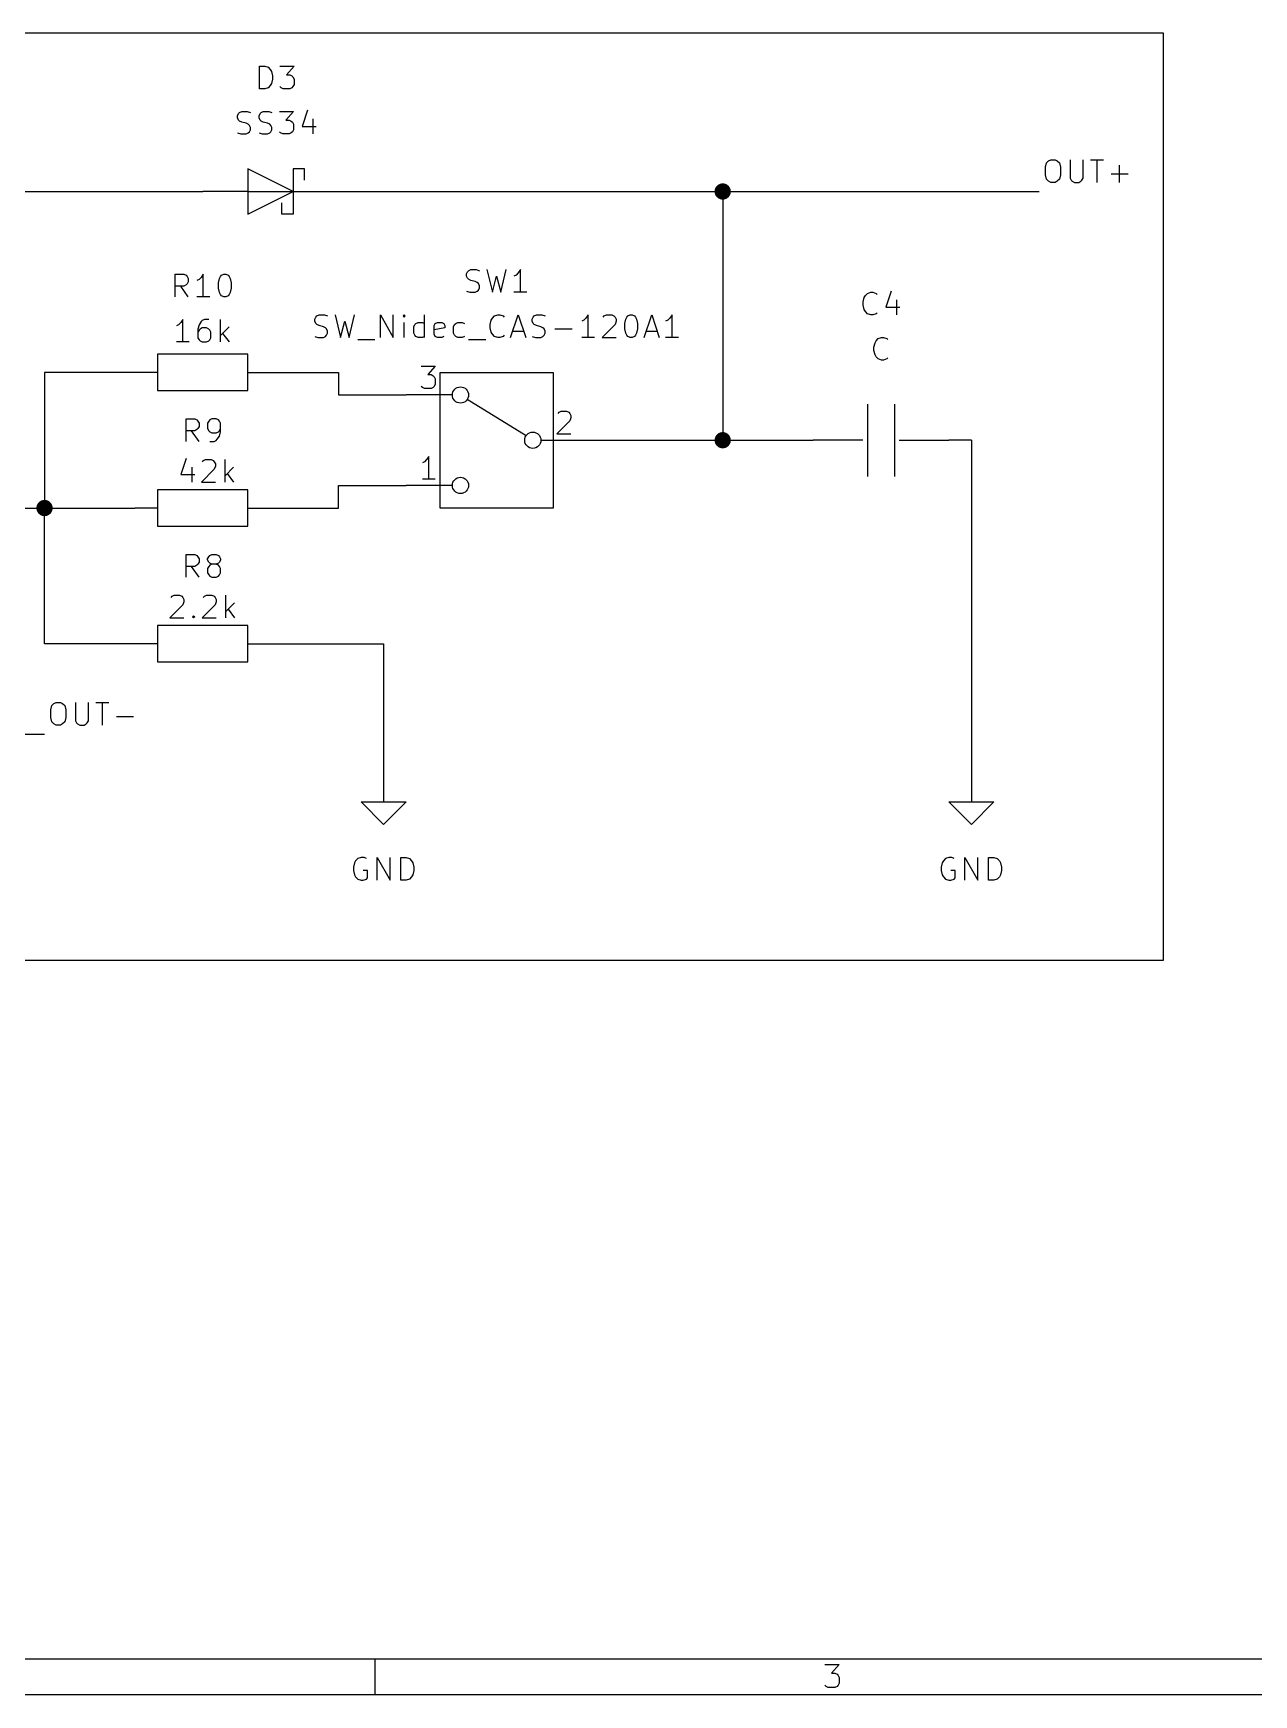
# Model space of a CAD drawing. Header units: inches. Extents: x 0.4 to 11.3, y -7.9 to -0.4.
# Drawn here: x 3.575 to 6.275, y -7.874 to -4.2 of the extents above; entities that cross this region are included whole.
import ezdxf

# ---------------------------------------------------------------- set-up
doc = ezdxf.new("R2010")
doc.units = ezdxf.units.IN
doc.header["$MEASUREMENT"] = 0
for name, color, linetype in [('GREENSIXTYFIVE', 129, 'CONTINUOUS'), ('LIGHTBLUE', 172, 'CONTINUOUS'), ('LIGHTGREEN', 92, 'CONTINUOUS'), ('LIGHTRED', 12, 'CONTINUOUS'), ('RED', 14, 'CONTINUOUS'), ('REDSIX', 19, 'CONTINUOUS'), ('WHITE', 250, 'CONTINUOUS')]:
    doc.layers.add(name, color=color, linetype=linetype)

msp = doc.modelspace()

# ---------------------------------------------------------------- linework, layer by layer
at = {"layer": 'GREENSIXTYFIVE', "linetype": 'CONTINUOUS'}
for p, q in [((4.0756, -4.3228), (4.0756, -4.2728)), ((4.0756, -4.2728), (4.0875, -4.2728)), ((4.0875, -4.2728), (4.0946, -4.2752)), ((4.0946, -4.2752), (4.0994, -4.2799)), ((4.0994, -4.2799), (4.1018, -4.2847)), ((4.1018, -4.2847), (4.1042, -4.2942)), ((4.1042, -4.2942), (4.1042, -4.3014)), ((4.1208, -4.2728), (4.1518, -4.2728)), ((4.1518, -4.2728), (4.1351, -4.2919)), ((4.1351, -4.2919), (4.1423, -4.2919)), ((4.1423, -4.2919), (4.147, -4.2942)), ((4.147, -4.2942), (4.1494, -4.2966)), ((4.1494, -4.2966), (4.1518, -4.3014)), ((4.0875, -4.3228), (4.0756, -4.3228)), ((4.0946, -4.3204), (4.0875, -4.3228)), ((4.0994, -4.3157), (4.0946, -4.3204)), ((4.1018, -4.3109), (4.0994, -4.3157)), ((4.1042, -4.3014), (4.1018, -4.3109)), ((4.1232, -4.3204), (4.1208, -4.318)), ((4.128, -4.3228), (4.1232, -4.3204)), ((4.1423, -4.3228), (4.128, -4.3228)), ((4.147, -4.3204), (4.1423, -4.3228)), ((4.1494, -4.318), (4.147, -4.3204)), ((4.1518, -4.3133), (4.1494, -4.318)), ((4.1518, -4.3014), (4.1518, -4.3133)), ((4.1815, -4.3704), (4.1696, -4.4061)), ((4.0268, -4.3823), (4.0292, -4.3776)), ((4.0268, -4.3871), (4.0268, -4.3823)), ((4.0292, -4.3919), (4.0268, -4.3871)), ((4.0292, -4.3776), (4.0315, -4.3752)), ((4.0315, -4.3942), (4.0292, -4.3919)), ((4.0315, -4.3752), (4.0363, -4.3728)), ((4.0363, -4.3966), (4.0315, -4.3942)), ((4.0363, -4.3728), (4.0482, -4.3728)), ((4.0458, -4.399), (4.0363, -4.3966)), ((4.0506, -4.4014), (4.0458, -4.399)), ((4.0482, -4.3728), (4.0554, -4.3752)), ((4.053, -4.4038), (4.0506, -4.4014)), ((4.0554, -4.4085), (4.053, -4.4038)), ((4.0554, -4.4133), (4.0554, -4.4085)), ((4.0744, -4.3823), (4.0768, -4.3776)), ((4.0744, -4.3871), (4.0744, -4.3823)), ((4.0768, -4.3919), (4.0744, -4.3871)), ((4.0768, -4.3776), (4.0792, -4.3752)), ((4.0792, -4.3942), (4.0768, -4.3919)), ((4.0792, -4.3752), (4.0839, -4.3728)), ((4.0839, -4.3966), (4.0792, -4.3942)), ((4.0839, -4.3728), (4.0958, -4.3728)), ((4.0935, -4.399), (4.0839, -4.3966)), ((4.0982, -4.4014), (4.0935, -4.399)), ((4.0958, -4.3728), (4.103, -4.3752)), ((4.1006, -4.4038), (4.0982, -4.4014)), ((4.103, -4.4085), (4.1006, -4.4038)), ((4.103, -4.4133), (4.103, -4.4085)), ((4.1196, -4.3728), (4.1506, -4.3728)), ((4.1506, -4.3728), (4.1339, -4.3919)), ((4.1339, -4.3919), (4.1411, -4.3919)), ((4.1411, -4.3919), (4.1458, -4.3942)), ((4.1458, -4.3942), (4.1482, -4.3966)), ((4.1482, -4.3966), (4.1506, -4.4014)), ((4.1506, -4.4014), (4.1506, -4.4133)), ((4.1696, -4.4061), (4.2006, -4.4061)), ((4.1934, -4.3895), (4.1934, -4.4228)), ((4.0268, -4.4204), (4.0339, -4.4228)), ((4.0339, -4.4228), (4.0458, -4.4228)), ((4.0458, -4.4228), (4.0506, -4.4204)), ((4.0506, -4.4204), (4.053, -4.418)), ((4.053, -4.418), (4.0554, -4.4133)), ((4.0744, -4.4204), (4.0815, -4.4228)), ((4.0815, -4.4228), (4.0935, -4.4228)), ((4.0935, -4.4228), (4.0982, -4.4204)), ((4.0982, -4.4204), (4.1006, -4.418)), ((4.1006, -4.418), (4.103, -4.4133)), ((4.122, -4.4204), (4.1196, -4.418)), ((4.1268, -4.4228), (4.122, -4.4204)), ((4.1411, -4.4228), (4.1268, -4.4228)), ((4.1458, -4.4204), (4.1411, -4.4228)), ((4.1482, -4.418), (4.1458, -4.4204)), ((4.1506, -4.4133), (4.1482, -4.418)), ((3.8893, -4.7828), (3.8893, -4.7328)), ((3.8893, -4.7328), (3.9083, -4.7328)), ((3.9083, -4.7328), (3.9131, -4.7352)), ((3.9131, -4.7352), (3.9155, -4.7376)), ((3.9155, -4.7376), (3.9179, -4.7423)), ((3.9512, -4.7328), (3.9464, -4.7399)), ((3.9512, -4.7828), (3.9512, -4.7328)), ((3.9869, -4.7423), (3.9893, -4.7376)), ((3.9893, -4.7376), (3.9917, -4.7352)), ((3.9917, -4.7352), (3.9964, -4.7328)), ((3.9964, -4.7328), (4.0012, -4.7328)), ((4.0012, -4.7328), (4.0059, -4.7352)), ((4.0059, -4.7352), (4.0083, -4.7376)), ((4.0083, -4.7376), (4.0107, -4.7423)), ((4.5333, -4.7323), (4.5357, -4.7276)), ((4.5333, -4.7371), (4.5333, -4.7323)), ((4.5357, -4.7419), (4.5333, -4.7371)), ((4.5357, -4.7276), (4.5381, -4.7252)), ((4.5381, -4.7252), (4.5429, -4.7228)), ((4.5429, -4.7228), (4.5548, -4.7228)), ((4.5548, -4.7228), (4.5619, -4.7252)), ((4.5786, -4.7228), (4.5905, -4.7728)), ((4.5905, -4.7728), (4.6, -4.7371)), ((4.6, -4.7371), (4.6095, -4.7728)), ((4.6095, -4.7728), (4.6214, -4.7228)), ((4.6429, -4.7347), (4.6381, -4.7371)), ((4.6476, -4.7299), (4.6429, -4.7347)), ((4.6524, -4.7228), (4.6476, -4.7299)), ((4.6524, -4.7728), (4.6524, -4.7228)), ((3.9083, -4.759), (3.8893, -4.759)), ((3.9179, -4.7828), (3.9012, -4.759)), ((3.9131, -4.7566), (3.9083, -4.759)), ((3.9155, -4.7542), (3.9131, -4.7566)), ((3.9179, -4.7495), (3.9155, -4.7542)), ((3.9179, -4.7423), (3.9179, -4.7495)), ((3.9417, -4.7447), (3.9369, -4.7471)), ((3.9464, -4.7399), (3.9417, -4.7447)), ((3.9845, -4.7518), (3.9869, -4.7423)), ((3.9845, -4.7638), (3.9845, -4.7518)), ((3.9869, -4.7733), (3.9845, -4.7638)), ((3.9893, -4.778), (3.9869, -4.7733)), ((4.0107, -4.7733), (4.0083, -4.778)), ((4.0107, -4.7423), (4.0131, -4.7518)), ((4.0131, -4.7638), (4.0107, -4.7733)), ((4.0131, -4.7518), (4.0131, -4.7638)), ((4.5333, -4.7704), (4.5405, -4.7728)), ((4.5381, -4.7442), (4.5357, -4.7419)), ((4.5429, -4.7466), (4.5381, -4.7442)), ((4.5405, -4.7728), (4.5524, -4.7728)), ((4.5524, -4.749), (4.5429, -4.7466)), ((4.5571, -4.7514), (4.5524, -4.749)), ((4.5524, -4.7728), (4.5571, -4.7704)), ((4.5595, -4.7538), (4.5571, -4.7514)), ((4.5571, -4.7704), (4.5595, -4.768)), ((4.5619, -4.7585), (4.5595, -4.7538)), ((4.5595, -4.768), (4.5619, -4.7633)), ((4.5619, -4.7633), (4.5619, -4.7585)), ((4.6667, -4.7728), (4.6381, -4.7728)), ((5.4155, -4.7799), (5.4202, -4.7752)), ((5.4202, -4.7752), (5.4274, -4.7728)), ((5.4274, -4.7728), (5.4321, -4.7728)), ((5.4321, -4.7728), (5.4393, -4.7752)), ((5.4393, -4.7752), (5.4417, -4.7776)), ((5.4726, -4.7704), (5.4607, -4.8061)), ((3.9655, -4.7828), (3.9369, -4.7828)), ((3.9917, -4.7804), (3.9893, -4.778)), ((3.9964, -4.7828), (3.9917, -4.7804)), ((4.0012, -4.7828), (3.9964, -4.7828)), ((4.0059, -4.7804), (4.0012, -4.7828)), ((4.0083, -4.778), (4.0059, -4.7804)), ((5.4107, -4.7942), (5.4131, -4.7847)), ((5.4107, -4.8014), (5.4107, -4.7942)), ((5.4131, -4.8109), (5.4107, -4.8014)), ((5.4131, -4.7847), (5.4155, -4.7799)), ((5.4155, -4.8157), (5.4131, -4.8109)), ((5.4607, -4.8061), (5.4917, -4.8061)), ((5.4845, -4.7895), (5.4845, -4.8228)), ((3.8964, -4.8447), (3.8917, -4.8471)), ((3.9012, -4.8399), (3.8964, -4.8447)), ((3.9059, -4.8328), (3.9012, -4.8399)), ((3.9059, -4.8828), (3.9059, -4.8328)), ((3.9417, -4.8447), (3.9393, -4.8542)), ((3.9464, -4.8376), (3.9417, -4.8447)), ((3.9488, -4.8352), (3.9464, -4.8376)), ((3.9536, -4.8328), (3.9488, -4.8352)), ((3.9631, -4.8328), (3.9536, -4.8328)), ((3.9893, -4.8828), (3.9893, -4.8328)), ((4.0083, -4.8495), (3.9893, -4.8685)), ((4.1976, -4.8323), (4.2, -4.8276)), ((4.1976, -4.8371), (4.1976, -4.8323)), ((4.2, -4.8419), (4.1976, -4.8371)), ((4.2, -4.8276), (4.2024, -4.8252)), ((4.2024, -4.8442), (4.2, -4.8419)), ((4.2024, -4.8252), (4.2071, -4.8228)), ((4.2071, -4.8466), (4.2024, -4.8442)), ((4.2071, -4.8228), (4.219, -4.8228)), ((4.2167, -4.849), (4.2071, -4.8466)), ((4.2214, -4.8514), (4.2167, -4.849)), ((4.219, -4.8228), (4.2262, -4.8252)), ((4.2429, -4.8228), (4.2548, -4.8728)), ((4.2548, -4.8728), (4.2643, -4.8371)), ((4.2643, -4.8371), (4.2738, -4.8728)), ((4.2738, -4.8728), (4.2857, -4.8228)), ((4.3429, -4.8728), (4.3429, -4.8228)), ((4.3429, -4.8228), (4.3714, -4.8728)), ((4.3714, -4.8728), (4.3714, -4.8228)), ((4.3952, -4.8228), (4.3929, -4.8252)), ((4.3929, -4.8252), (4.3952, -4.8276)), ((4.3976, -4.8252), (4.3952, -4.8228)), ((4.3952, -4.8228), (4.3952, -4.8276)), ((4.3952, -4.8276), (4.3976, -4.8252)), ((4.3952, -4.8728), (4.3952, -4.8395)), ((4.4167, -4.849), (4.419, -4.8442)), ((4.4167, -4.8633), (4.4167, -4.849)), ((4.419, -4.8442), (4.4214, -4.8419)), ((4.4214, -4.8419), (4.4262, -4.8395)), ((4.4262, -4.8395), (4.4357, -4.8395)), ((4.4357, -4.8395), (4.4405, -4.8419)), ((4.4405, -4.8728), (4.4405, -4.8228)), ((4.4619, -4.8466), (4.4643, -4.8419)), ((4.4619, -4.8657), (4.4619, -4.8466)), ((4.4643, -4.8419), (4.469, -4.8395)), ((4.469, -4.8395), (4.4786, -4.8395)), ((4.4786, -4.8395), (4.4833, -4.8419)), ((4.4833, -4.8419), (4.4857, -4.8466)), ((4.4857, -4.8466), (4.4857, -4.8514)), ((4.5048, -4.849), (4.5071, -4.8442)), ((4.5048, -4.8633), (4.5048, -4.849)), ((4.5071, -4.8442), (4.5095, -4.8419)), ((4.5095, -4.8419), (4.5143, -4.8395)), ((4.5143, -4.8395), (4.5238, -4.8395)), ((4.5238, -4.8395), (4.5286, -4.8419)), ((4.5857, -4.8442), (4.5881, -4.8347)), ((4.5857, -4.8514), (4.5857, -4.8442)), ((4.5881, -4.8347), (4.5905, -4.8299)), ((4.5905, -4.8299), (4.5952, -4.8252)), ((4.5952, -4.8252), (4.6024, -4.8228)), ((4.6024, -4.8228), (4.6071, -4.8228)), ((4.6071, -4.8228), (4.6143, -4.8252)), ((4.6143, -4.8252), (4.6167, -4.8276)), ((4.6309, -4.8728), (4.6476, -4.8228)), ((4.6476, -4.8228), (4.6643, -4.8728)), ((4.6786, -4.8323), (4.6809, -4.8276)), ((4.6786, -4.8371), (4.6786, -4.8323)), ((4.6809, -4.8419), (4.6786, -4.8371)), ((4.6809, -4.8276), (4.6833, -4.8252)), ((4.6833, -4.8442), (4.6809, -4.8419)), ((4.6833, -4.8252), (4.6881, -4.8228)), ((4.6881, -4.8466), (4.6833, -4.8442)), ((4.6881, -4.8228), (4.7, -4.8228)), ((4.6976, -4.849), (4.6881, -4.8466)), ((4.7024, -4.8514), (4.6976, -4.849)), ((4.7, -4.8228), (4.7071, -4.8252)), ((4.7929, -4.8347), (4.7881, -4.8371)), ((4.7976, -4.8299), (4.7929, -4.8347)), ((4.8024, -4.8228), (4.7976, -4.8299)), ((4.8024, -4.8728), (4.8024, -4.8228)), ((4.8619, -4.8442), (4.8333, -4.8728)), ((4.8357, -4.8276), (4.8381, -4.8252)), ((4.8381, -4.8252), (4.8429, -4.8228)), ((4.8429, -4.8228), (4.8548, -4.8228)), ((4.8548, -4.8228), (4.8595, -4.8252)), ((4.8595, -4.8252), (4.8619, -4.8276)), ((4.8619, -4.8276), (4.8643, -4.8323)), ((4.8643, -4.8371), (4.8619, -4.8442)), ((4.8643, -4.8323), (4.8643, -4.8371)), ((4.8833, -4.8419), (4.8857, -4.8323)), ((4.8833, -4.8538), (4.8833, -4.8419)), ((4.8857, -4.8323), (4.8881, -4.8276)), ((4.8881, -4.8276), (4.8905, -4.8252)), ((4.8905, -4.8252), (4.8952, -4.8228)), ((4.8952, -4.8228), (4.9, -4.8228)), ((4.9, -4.8228), (4.9048, -4.8252)), ((4.9048, -4.8252), (4.9071, -4.8276)), ((4.9071, -4.8276), (4.9095, -4.8323)), ((4.9095, -4.8323), (4.9119, -4.8419)), ((4.9119, -4.8419), (4.9119, -4.8538)), ((4.9262, -4.8728), (4.9429, -4.8228)), ((4.9429, -4.8228), (4.9595, -4.8728)), ((4.9786, -4.8347), (4.9738, -4.8371)), ((4.9833, -4.8299), (4.9786, -4.8347)), ((4.9881, -4.8228), (4.9833, -4.8299)), ((4.9881, -4.8728), (4.9881, -4.8228)), ((5.4202, -4.8204), (5.4155, -4.8157)), ((5.4274, -4.8228), (5.4202, -4.8204)), ((5.4321, -4.8228), (5.4274, -4.8228)), ((5.4393, -4.8204), (5.4321, -4.8228)), ((5.4417, -4.818), (5.4393, -4.8204)), ((3.9202, -4.8828), (3.8917, -4.8828)), ((3.9393, -4.8542), (3.9393, -4.8733)), ((3.9417, -4.8566), (3.9393, -4.8614)), ((3.9393, -4.8733), (3.9417, -4.878)), ((3.944, -4.8542), (3.9417, -4.8566)), ((3.9417, -4.878), (3.944, -4.8804)), ((3.9488, -4.8518), (3.944, -4.8542)), ((3.944, -4.8804), (3.9488, -4.8828)), ((3.9583, -4.8518), (3.9488, -4.8518)), ((3.9488, -4.8828), (3.9583, -4.8828)), ((3.9631, -4.8542), (3.9583, -4.8518)), ((3.9583, -4.8828), (3.9631, -4.8804)), ((3.9655, -4.8566), (3.9631, -4.8542)), ((3.9631, -4.8804), (3.9655, -4.878)), ((3.9679, -4.8614), (3.9655, -4.8566)), ((3.9655, -4.878), (3.9679, -4.8733)), ((3.9679, -4.8733), (3.9679, -4.8614)), ((3.994, -4.8638), (4.0083, -4.8828)), ((4.1976, -4.8704), (4.2048, -4.8728)), ((4.2048, -4.8728), (4.2167, -4.8728)), ((4.2167, -4.8728), (4.2214, -4.8704)), ((4.2238, -4.8538), (4.2214, -4.8514)), ((4.2214, -4.8704), (4.2238, -4.868)), ((4.2262, -4.8585), (4.2238, -4.8538)), ((4.2238, -4.868), (4.2262, -4.8633)), ((4.2262, -4.8633), (4.2262, -4.8585)), ((4.2929, -4.8776), (4.3309, -4.8776)), ((4.419, -4.868), (4.4167, -4.8633)), ((4.4214, -4.8704), (4.419, -4.868)), ((4.4262, -4.8728), (4.4214, -4.8704)), ((4.4357, -4.8728), (4.4262, -4.8728)), ((4.4405, -4.8704), (4.4357, -4.8728)), ((4.4857, -4.8514), (4.4619, -4.8561)), ((4.4643, -4.8704), (4.4619, -4.8657)), ((4.469, -4.8728), (4.4643, -4.8704)), ((4.4786, -4.8728), (4.469, -4.8728)), ((4.4833, -4.8704), (4.4786, -4.8728)), ((4.5071, -4.868), (4.5048, -4.8633)), ((4.5095, -4.8704), (4.5071, -4.868)), ((4.5143, -4.8728), (4.5095, -4.8704)), ((4.5238, -4.8728), (4.5143, -4.8728)), ((4.5286, -4.8704), (4.5238, -4.8728)), ((4.5381, -4.8776), (4.5762, -4.8776)), ((4.5881, -4.8609), (4.5857, -4.8514)), ((4.5905, -4.8657), (4.5881, -4.8609)), ((4.5952, -4.8704), (4.5905, -4.8657)), ((4.6024, -4.8728), (4.5952, -4.8704)), ((4.6071, -4.8728), (4.6024, -4.8728)), ((4.6143, -4.8704), (4.6071, -4.8728)), ((4.6167, -4.868), (4.6143, -4.8704)), ((4.6357, -4.8585), (4.6595, -4.8585)), ((4.6786, -4.8704), (4.6857, -4.8728)), ((4.6857, -4.8728), (4.6976, -4.8728)), ((4.6976, -4.8728), (4.7024, -4.8704)), ((4.7048, -4.8538), (4.7024, -4.8514)), ((4.7024, -4.8704), (4.7048, -4.868)), ((4.7071, -4.8585), (4.7048, -4.8538)), ((4.7048, -4.868), (4.7071, -4.8633)), ((4.7071, -4.8633), (4.7071, -4.8585)), ((4.7286, -4.8538), (4.7667, -4.8538)), ((4.8167, -4.8728), (4.7881, -4.8728)), ((4.8333, -4.8728), (4.8643, -4.8728)), ((4.8857, -4.8633), (4.8833, -4.8538)), ((4.8881, -4.868), (4.8857, -4.8633)), ((4.8905, -4.8704), (4.8881, -4.868)), ((4.8952, -4.8728), (4.8905, -4.8704)), ((4.9, -4.8728), (4.8952, -4.8728)), ((4.9048, -4.8704), (4.9, -4.8728)), ((4.9071, -4.868), (4.9048, -4.8704)), ((4.9095, -4.8633), (4.9071, -4.868)), ((4.9119, -4.8538), (4.9095, -4.8633)), ((4.9309, -4.8585), (4.9548, -4.8585)), ((5.0024, -4.8728), (4.9738, -4.8728)), ((5.4345, -4.8942), (5.4369, -4.8847)), ((5.4369, -4.8847), (5.4393, -4.8799)), ((5.4393, -4.8799), (5.444, -4.8752)), ((5.444, -4.8752), (5.4512, -4.8728)), ((5.4512, -4.8728), (5.4559, -4.8728)), ((5.4559, -4.8728), (5.4631, -4.8752)), ((5.4631, -4.8752), (5.4655, -4.8776)), ((5.4345, -4.9014), (5.4345, -4.8942)), ((5.4369, -4.9109), (5.4345, -4.9014)), ((5.4393, -4.9157), (5.4369, -4.9109)), ((5.444, -4.9204), (5.4393, -4.9157)), ((5.4512, -4.9228), (5.444, -4.9204)), ((5.4559, -4.9228), (5.4512, -4.9228)), ((5.4631, -4.9204), (5.4559, -4.9228)), ((5.4655, -4.918), (5.4631, -4.9204)), ((3.9131, -5.1028), (3.9131, -5.0528)), ((3.9131, -5.0528), (3.9321, -5.0528)), ((3.9321, -5.0528), (3.9369, -5.0552)), ((3.9369, -5.0552), (3.9393, -5.0576)), ((3.9393, -5.0576), (3.9417, -5.0623)), ((3.9417, -5.0695), (3.9393, -5.0742)), ((3.9417, -5.0623), (3.9417, -5.0695)), ((3.9631, -5.0576), (3.9607, -5.0623)), ((3.9607, -5.0623), (3.9607, -5.0742)), ((3.9655, -5.0552), (3.9631, -5.0576)), ((3.9702, -5.0528), (3.9655, -5.0552)), ((3.9798, -5.0528), (3.9702, -5.0528)), ((3.9845, -5.0552), (3.9798, -5.0528)), ((3.9869, -5.0576), (3.9845, -5.0552)), ((3.9893, -5.0623), (3.9869, -5.0576)), ((3.9893, -5.0814), (3.9893, -5.0623)), ((3.9321, -5.079), (3.9131, -5.079)), ((3.9417, -5.1028), (3.925, -5.079)), ((3.9369, -5.0766), (3.9321, -5.079)), ((3.9393, -5.0742), (3.9369, -5.0766)), ((3.9607, -5.0742), (3.9631, -5.079)), ((3.9631, -5.079), (3.9655, -5.0814)), ((3.9655, -5.0814), (3.9702, -5.0838)), ((3.9655, -5.1028), (3.975, -5.1028)), ((3.9702, -5.0838), (3.9798, -5.0838)), ((3.975, -5.1028), (3.9798, -5.1004)), ((3.9798, -5.0838), (3.9845, -5.0814)), ((3.9798, -5.1004), (3.9821, -5.098)), ((3.9821, -5.098), (3.9869, -5.0909)), ((3.9845, -5.0814), (3.9869, -5.079)), ((3.9869, -5.079), (3.9893, -5.0742)), ((3.9869, -5.0909), (3.9893, -5.0814)), ((3.9136, -5.1404), (3.9017, -5.1761)), ((3.9517, -5.1452), (3.9564, -5.1428)), ((3.9564, -5.1428), (3.9683, -5.1428)), ((3.9683, -5.1428), (3.9731, -5.1452)), ((3.9993, -5.1928), (3.9993, -5.1428)), ((3.9017, -5.1761), (3.9326, -5.1761)), ((3.9255, -5.1595), (3.9255, -5.1928)), ((3.9755, -5.1642), (3.9469, -5.1928)), ((3.9493, -5.1476), (3.9517, -5.1452)), ((3.9731, -5.1452), (3.9755, -5.1476)), ((3.9755, -5.1476), (3.9779, -5.1523)), ((3.9779, -5.1571), (3.9755, -5.1642)), ((3.9779, -5.1523), (3.9779, -5.1571)), ((4.0183, -5.1595), (3.9993, -5.1785)), ((4.004, -5.1738), (4.0183, -5.1928)), ((3.9469, -5.1928), (3.9779, -5.1928)), ((3.9131, -5.4028), (3.9131, -5.3528)), ((3.9131, -5.3528), (3.9321, -5.3528)), ((3.9321, -5.3528), (3.9369, -5.3552)), ((3.9369, -5.3552), (3.9393, -5.3576)), ((3.9393, -5.3576), (3.9417, -5.3623)), ((3.9417, -5.3623), (3.9417, -5.3695)), ((3.9607, -5.3623), (3.9631, -5.3576)), ((3.9607, -5.3647), (3.9607, -5.3623)), ((3.9631, -5.3576), (3.9655, -5.3552)), ((3.9655, -5.3552), (3.9702, -5.3528)), ((3.9702, -5.3528), (3.9798, -5.3528)), ((3.9798, -5.3528), (3.9845, -5.3552)), ((3.9845, -5.3552), (3.9869, -5.3576)), ((3.9869, -5.3576), (3.9893, -5.3623)), ((3.9893, -5.3623), (3.9893, -5.3647)), ((3.9321, -5.379), (3.9131, -5.379)), ((3.9417, -5.4028), (3.925, -5.379)), ((3.9369, -5.3766), (3.9321, -5.379)), ((3.9393, -5.3742), (3.9369, -5.3766)), ((3.9417, -5.3695), (3.9393, -5.3742)), ((3.9631, -5.3695), (3.9607, -5.3647)), ((3.9631, -5.379), (3.9607, -5.3838)), ((3.9607, -5.3838), (3.9607, -5.3933)), ((3.9607, -5.3933), (3.9631, -5.398)), ((3.9655, -5.3718), (3.9631, -5.3695)), ((3.9655, -5.3766), (3.9631, -5.379)), ((3.9631, -5.398), (3.9655, -5.4004)), ((3.9702, -5.3742), (3.9655, -5.3718)), ((3.9702, -5.3742), (3.9655, -5.3766)), ((3.9655, -5.4004), (3.9702, -5.4028)), ((3.9798, -5.3742), (3.9702, -5.3742)), ((3.9845, -5.3718), (3.9798, -5.3742)), ((3.9845, -5.3766), (3.9798, -5.3742)), ((3.9798, -5.4028), (3.9845, -5.4004)), ((3.9869, -5.3695), (3.9845, -5.3718)), ((3.9869, -5.379), (3.9845, -5.3766)), ((3.9845, -5.4004), (3.9869, -5.398)), ((3.9893, -5.3647), (3.9869, -5.3695)), ((3.9893, -5.3838), (3.9869, -5.379)), ((3.9869, -5.398), (3.9893, -5.3933)), ((3.9893, -5.3933), (3.9893, -5.3838)), ((3.9702, -5.4028), (3.9798, -5.4028)), ((3.9059, -5.4642), (3.8774, -5.4928)), ((3.8798, -5.4476), (3.8821, -5.4452)), ((3.8821, -5.4452), (3.8869, -5.4428)), ((3.8869, -5.4428), (3.8988, -5.4428)), ((3.8988, -5.4428), (3.9036, -5.4452)), ((3.9036, -5.4452), (3.9059, -5.4476)), ((3.9059, -5.4476), (3.9083, -5.4523)), ((3.9083, -5.4571), (3.9059, -5.4642)), ((3.9083, -5.4523), (3.9083, -5.4571)), ((3.9774, -5.4642), (3.9488, -5.4928)), ((3.9512, -5.4476), (3.9536, -5.4452)), ((3.9536, -5.4452), (3.9583, -5.4428)), ((3.9583, -5.4428), (3.9702, -5.4428)), ((3.9702, -5.4428), (3.975, -5.4452)), ((3.975, -5.4452), (3.9774, -5.4476)), ((3.9774, -5.4476), (3.9798, -5.4523)), ((3.9798, -5.4571), (3.9774, -5.4642)), ((3.9798, -5.4523), (3.9798, -5.4571)), ((4.0012, -5.4928), (4.0012, -5.4428)), ((4.0202, -5.4595), (4.0012, -5.4785)), ((4.0059, -5.4738), (4.0202, -5.4928)), ((3.8774, -5.4928), (3.9083, -5.4928)), ((3.9274, -5.4904), (3.9298, -5.488)), ((3.9298, -5.4928), (3.9274, -5.4904)), ((3.9298, -5.488), (3.9321, -5.4904)), ((3.9298, -5.488), (3.9298, -5.4928)), ((3.9321, -5.4904), (3.9298, -5.4928)), ((3.9488, -5.4928), (3.9798, -5.4928)), ((4.2929, -6.0252), (4.2881, -6.0299)), ((4.3, -6.0228), (4.2929, -6.0252)), ((4.3071, -6.0228), (4.3, -6.0228)), ((4.3119, -6.0252), (4.3071, -6.0228)), ((4.3357, -6.0728), (4.3357, -6.0228)), ((4.3357, -6.0228), (4.3643, -6.0728)), ((4.3643, -6.0728), (4.3643, -6.0228)), ((4.3881, -6.0728), (4.3881, -6.0228)), ((4.3881, -6.0228), (4.4, -6.0228)), ((4.4, -6.0228), (4.4071, -6.0252)), ((4.4071, -6.0252), (4.4119, -6.0299)), ((5.5929, -6.0252), (5.5881, -6.0299)), ((5.6, -6.0228), (5.5929, -6.0252)), ((5.6071, -6.0228), (5.6, -6.0228)), ((5.6119, -6.0252), (5.6071, -6.0228)), ((5.6357, -6.0728), (5.6357, -6.0228)), ((5.6357, -6.0228), (5.6643, -6.0728)), ((5.6643, -6.0728), (5.6643, -6.0228)), ((5.6881, -6.0728), (5.6881, -6.0228)), ((5.6881, -6.0228), (5.7, -6.0228)), ((5.7, -6.0228), (5.7071, -6.0252)), ((5.7071, -6.0252), (5.7119, -6.0299)), ((4.2857, -6.0347), (4.2833, -6.0442)), ((4.2833, -6.0442), (4.2833, -6.0514)), ((4.2833, -6.0514), (4.2857, -6.0609)), ((4.2881, -6.0299), (4.2857, -6.0347)), ((4.2857, -6.0609), (4.2881, -6.0657)), ((4.3143, -6.0514), (4.3048, -6.0514)), ((4.3143, -6.068), (4.3143, -6.0514)), ((4.4119, -6.0299), (4.4143, -6.0347)), ((4.4143, -6.0609), (4.4119, -6.0657)), ((4.4143, -6.0347), (4.4167, -6.0442)), ((4.4167, -6.0514), (4.4143, -6.0609)), ((4.4167, -6.0442), (4.4167, -6.0514)), ((5.5857, -6.0347), (5.5833, -6.0442)), ((5.5833, -6.0442), (5.5833, -6.0514)), ((5.5833, -6.0514), (5.5857, -6.0609)), ((5.5881, -6.0299), (5.5857, -6.0347)), ((5.5857, -6.0609), (5.5881, -6.0657)), ((5.6143, -6.0514), (5.6048, -6.0514)), ((5.6143, -6.068), (5.6143, -6.0514)), ((5.7119, -6.0299), (5.7143, -6.0347)), ((5.7143, -6.0609), (5.7119, -6.0657)), ((5.7143, -6.0347), (5.7167, -6.0442)), ((5.7167, -6.0514), (5.7143, -6.0609)), ((5.7167, -6.0442), (5.7167, -6.0514)), ((4.2881, -6.0657), (4.2929, -6.0704)), ((4.2929, -6.0704), (4.3, -6.0728)), ((4.3, -6.0728), (4.3048, -6.0728)), ((4.3048, -6.0728), (4.3119, -6.0704)), ((4.3119, -6.0704), (4.3143, -6.068)), ((4.4, -6.0728), (4.3881, -6.0728)), ((4.4071, -6.0704), (4.4, -6.0728)), ((4.4119, -6.0657), (4.4071, -6.0704)), ((5.5881, -6.0657), (5.5929, -6.0704)), ((5.5929, -6.0704), (5.6, -6.0728)), ((5.6, -6.0728), (5.6048, -6.0728)), ((5.6048, -6.0728), (5.6119, -6.0704)), ((5.6119, -6.0704), (5.6143, -6.068)), ((5.7, -6.0728), (5.6881, -6.0728)), ((5.7071, -6.0704), (5.7, -6.0728)), ((5.7119, -6.0657), (5.7071, -6.0704))]:
    msp.add_line(p, q, dxfattribs=at)
at = {"layer": 'LIGHTBLUE', "linetype": 'CONTINUOUS'}
for p, q in [((6.075, -4.2), (1.575, -4.2)), ((6.075, -6.25), (6.075, -4.2)), ((1.575, -6.25), (6.075, -6.25))]:
    msp.add_line(p, q, dxfattribs=at)
at = {"layer": 'LIGHTGREEN', "linetype": 'CONTINUOUS'}
for p, q in [((3.55, -4.55), (3.95, -4.55)), ((4.25, -4.55), (5.1, -4.55)), ((5.1, -4.55), (5.1, -5.1)), ((5.1, -4.55), (5.8, -4.55)), ((3.8, -4.95), (3.6, -4.95)), ((3.6, -4.95), (3.6, -5.25)), ((4.1, -4.95), (4.25, -4.95)), ((4.25, -4.95), (4.25, -5)), ((4.25, -5), (4.4, -5)), ((4.8, -5.1), (5.1, -5.1)), ((5.1, -5.1), (5.3, -5.1)), ((5.65, -5.1), (5.6, -5.1)), ((5.65, -5.1), (5.65, -5.85)), ((4.25, -5.25), (4.25, -5.2)), ((4.25, -5.2), (4.4, -5.2)), ((3.3, -5.25), (3.6, -5.25)), ((3.6, -5.55), (3.6, -5.25)), ((3.6, -5.25), (3.8, -5.25)), ((4.1, -5.25), (4.25, -5.25)), ((3.8, -5.55), (3.6, -5.55)), ((4.1, -5.55), (4.35, -5.55)), ((4.35, -5.55), (4.35, -5.85)), ((2.85, -5.75), (3.6, -5.75))]:
    msp.add_line(p, q, dxfattribs=at)
at = {"layer": 'LIGHTGREEN', "const_width": 0.018}
for points in [[(5.091, -4.55, 1), (5.109, -4.55, 1)], [(5.091, -5.1, 1), (5.109, -5.1, 1)], [(3.591, -5.25, 1), (3.609, -5.25, 1)]]:
    msp.add_lwpolyline(points, format="xyb", close=True, dxfattribs=at)
at = {"layer": 'LIGHTRED', "linetype": 'CONTINUOUS'}
for p, q in [((4.4333, -4.9359), (4.4643, -4.9359)), ((4.4643, -4.9359), (4.4476, -4.9549)), ((4.4476, -4.9549), (4.4548, -4.9549)), ((4.4548, -4.9549), (4.4595, -4.9573)), ((4.4595, -4.9573), (4.4619, -4.9597)), ((4.4619, -4.9597), (4.4643, -4.9644)), ((4.4357, -4.9835), (4.4333, -4.9811)), ((4.4405, -4.9859), (4.4357, -4.9835)), ((4.4548, -4.9859), (4.4405, -4.9859)), ((4.4595, -4.9835), (4.4548, -4.9859)), ((4.4619, -4.9811), (4.4595, -4.9835)), ((4.4643, -4.9764), (4.4619, -4.9811)), ((4.4643, -4.9644), (4.4643, -4.9764)), ((4.7619, -5.0573), (4.7333, -5.0859)), ((4.7357, -5.0406), (4.7381, -5.0383)), ((4.7381, -5.0383), (4.7429, -5.0359)), ((4.7429, -5.0359), (4.7548, -5.0359)), ((4.7548, -5.0359), (4.7595, -5.0383)), ((4.7595, -5.0383), (4.7619, -5.0406)), ((4.7619, -5.0406), (4.7643, -5.0454)), ((4.7643, -5.0502), (4.7619, -5.0573)), ((4.7643, -5.0454), (4.7643, -5.0502)), ((4.7333, -5.0859), (4.7643, -5.0859)), ((4.4452, -5.143), (4.4405, -5.1478)), ((4.45, -5.1359), (4.4452, -5.143)), ((4.45, -5.1859), (4.45, -5.1359)), ((4.4405, -5.1478), (4.4357, -5.1502)), ((4.4643, -5.1859), (4.4357, -5.1859))]:
    msp.add_line(p, q, dxfattribs=at)
at = {"layer": 'RED', "linetype": 'CONTINUOUS'}
for p, q in [((4.05, -4.5), (4.05, -4.6)), ((4.15, -4.55), (4.05, -4.5)), ((4.175, -4.5), (4.15, -4.5)), ((4.15, -4.5), (4.15, -4.6)), ((4.175, -4.525), (4.175, -4.5)), ((4.05, -4.55), (3.95, -4.55)), ((4.05, -4.6), (4.15, -4.55)), ((4.05, -4.55), (4.15, -4.55)), ((4.15, -4.55), (4.25, -4.55)), ((4.125, -4.6), (4.125, -4.575)), ((4.15, -4.6), (4.125, -4.6)), ((4.05, -4.91), (3.85, -4.91)), ((3.85, -4.91), (3.85, -4.99)), ((4.05, -4.99), (4.05, -4.91)), ((3.85, -4.95), (3.8, -4.95)), ((4.05, -4.95), (4.1, -4.95)), ((4.475, -5.25), (4.475, -4.95)), ((4.475, -4.95), (4.725, -4.95)), ((4.725, -4.95), (4.725, -5.25)), ((3.85, -4.99), (4.05, -4.99)), ((4.5, -5), (4.4, -5)), ((4.665, -5.09), (4.535, -5.01)), ((5.42, -5.02), (5.42, -5.18)), ((5.48, -5.02), (5.48, -5.18)), ((4.7, -5.1), (4.8, -5.1)), ((5.41, -5.1), (5.3, -5.1)), ((5.49, -5.1), (5.6, -5.1)), ((4.05, -5.21), (3.85, -5.21)), ((3.85, -5.21), (3.85, -5.29)), ((4.05, -5.29), (4.05, -5.21)), ((4.5, -5.2), (4.4, -5.2)), ((3.85, -5.25), (3.8, -5.25)), ((4.05, -5.25), (4.1, -5.25)), ((4.725, -5.25), (4.475, -5.25)), ((3.85, -5.29), (4.05, -5.29)), ((4.05, -5.51), (3.85, -5.51)), ((3.85, -5.51), (3.85, -5.59)), ((4.05, -5.59), (4.05, -5.51)), ((3.85, -5.55), (3.8, -5.55)), ((4.05, -5.55), (4.1, -5.55)), ((3.85, -5.59), (4.05, -5.59)), ((4.35, -5.85), (4.35, -5.9)), ((5.65, -5.85), (5.65, -5.9)), ((4.35, -5.95), (4.3, -5.9)), ((4.3, -5.9), (4.35, -5.9)), ((4.35, -5.9), (4.4, -5.9)), ((4.4, -5.9), (4.35, -5.95)), ((5.65, -5.95), (5.6, -5.9)), ((5.6, -5.9), (5.65, -5.9)), ((5.65, -5.9), (5.7, -5.9)), ((5.7, -5.9), (5.65, -5.95)), ((11.2206, -7.7956), (0.4724, -7.7956)), ((4.3307, -7.7956), (4.3307, -7.8743)), ((5.3262, -7.8071), (5.3578, -7.8071)), ((5.3578, -7.8071), (5.3408, -7.8266)), ((5.3286, -7.8559), (5.3262, -7.8534)), ((5.3335, -7.8583), (5.3286, -7.8559)), ((5.3481, -7.8583), (5.3335, -7.8583)), ((5.3408, -7.8266), (5.3481, -7.8266)), ((5.3481, -7.8266), (5.353, -7.8291)), ((5.353, -7.8559), (5.3481, -7.8583)), ((5.353, -7.8291), (5.3554, -7.8315)), ((5.3554, -7.8534), (5.353, -7.8559)), ((5.3554, -7.8315), (5.3578, -7.8364)), ((5.3578, -7.8486), (5.3554, -7.8534)), ((5.3578, -7.8364), (5.3578, -7.8486)), ((11.2993, -7.8743), (0.3937, -7.8743))]:
    msp.add_line(p, q, dxfattribs=at)
at = {"layer": 'RED'}
for centre in [(4.52, -5), (4.68, -5.1), (4.52, -5.2)]:
    msp.add_circle(centre, 0.018, dxfattribs=at)
at = {"layer": 'REDSIX', "linetype": 'CONTINUOUS'}
for p, q in [((5.816, -4.4869), (5.8208, -4.4822)), ((5.8208, -4.4822), (5.8255, -4.4798)), ((5.8255, -4.4798), (5.8351, -4.4798)), ((5.8351, -4.4798), (5.8398, -4.4822)), ((5.8398, -4.4822), (5.8446, -4.4869)), ((5.8684, -4.4798), (5.8684, -4.5203)), ((5.897, -4.5203), (5.897, -4.4798)), ((5.9136, -4.4798), (5.9422, -4.4798)), ((5.9279, -4.5298), (5.9279, -4.4798)), ((5.8136, -4.4965), (5.816, -4.4869)), ((5.8136, -4.5131), (5.8136, -4.4965)), ((5.816, -4.5227), (5.8136, -4.5131)), ((5.8446, -4.4869), (5.847, -4.4965)), ((5.847, -4.5131), (5.8446, -4.5227)), ((5.847, -4.4965), (5.847, -4.5131)), ((5.9589, -4.5108), (5.997, -4.5108)), ((5.9779, -4.5298), (5.9779, -4.4917)), ((5.8208, -4.5274), (5.816, -4.5227)), ((5.8255, -4.5298), (5.8208, -4.5274)), ((5.8351, -4.5298), (5.8255, -4.5298)), ((5.8398, -4.5274), (5.8351, -4.5298)), ((5.8446, -4.5227), (5.8398, -4.5274)), ((5.8684, -4.5203), (5.8708, -4.525)), ((5.8708, -4.525), (5.8732, -4.5274)), ((5.8732, -4.5274), (5.8779, -4.5298)), ((5.8779, -4.5298), (5.8874, -4.5298)), ((5.8874, -4.5298), (5.8922, -4.5274)), ((5.8922, -4.5274), (5.8946, -4.525)), ((5.8946, -4.525), (5.897, -4.5203)), ((3.6136, -5.6965), (3.616, -5.6869)), ((3.616, -5.6869), (3.6208, -5.6822)), ((3.6208, -5.6822), (3.6255, -5.6798)), ((3.6255, -5.6798), (3.6351, -5.6798)), ((3.6351, -5.6798), (3.6398, -5.6822)), ((3.6398, -5.6822), (3.6446, -5.6869)), ((3.6446, -5.6869), (3.647, -5.6965)), ((3.6684, -5.6798), (3.6684, -5.7203)), ((3.697, -5.7203), (3.697, -5.6798)), ((3.7136, -5.6798), (3.7422, -5.6798)), ((3.7279, -5.7298), (3.7279, -5.6798)), ((3.6136, -5.7131), (3.6136, -5.6965)), ((3.616, -5.7227), (3.6136, -5.7131)), ((3.6208, -5.7274), (3.616, -5.7227)), ((3.6255, -5.7298), (3.6208, -5.7274)), ((3.6351, -5.7298), (3.6255, -5.7298)), ((3.6398, -5.7274), (3.6351, -5.7298)), ((3.6446, -5.7227), (3.6398, -5.7274)), ((3.647, -5.7131), (3.6446, -5.7227)), ((3.647, -5.6965), (3.647, -5.7131)), ((3.6684, -5.7203), (3.6708, -5.725)), ((3.6708, -5.725), (3.6732, -5.7274)), ((3.6732, -5.7274), (3.6779, -5.7298)), ((3.6779, -5.7298), (3.6874, -5.7298)), ((3.6874, -5.7298), (3.6922, -5.7274)), ((3.6922, -5.7274), (3.6946, -5.725)), ((3.6946, -5.725), (3.697, -5.7203)), ((3.7589, -5.7108), (3.797, -5.7108))]:
    msp.add_line(p, q, dxfattribs=at)
at = {"layer": 'WHITE', "linetype": 'CONTINUOUS'}
for p, q in [((4.475, -5.25), (4.475, -4.95)), ((4.475, -4.95), (4.725, -4.95)), ((4.725, -4.95), (4.725, -5.25)), ((4.725, -5.25), (4.475, -5.25))]:
    msp.add_line(p, q, dxfattribs=at)

doc.saveas('drawing.dxf')
